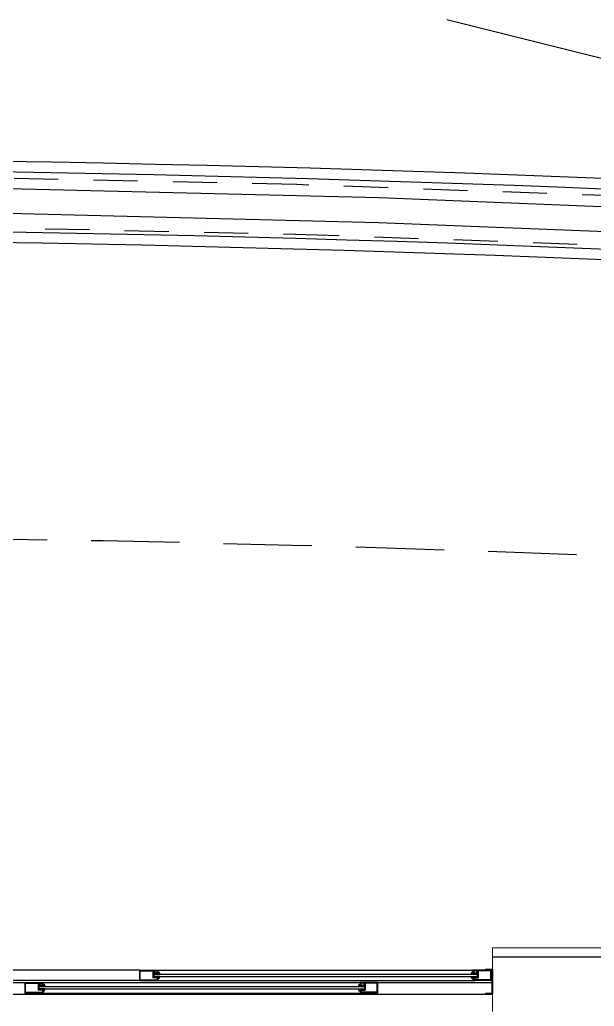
# Model space of a CAD drawing. Header units: millimetres. Extents: x 188.6 to 263.2, y 40.1 to 120.1.
# Drawn here: x 213.39 to 215.018, y 117.324 to 120.118 of the extents above; entities that cross this region are included whole.
import ezdxf

# ---------------------------------------------------------------- set-up
doc = ezdxf.new("R2010")
doc.units = ezdxf.units.MM
doc.linetypes.add('_XREF_APTOS 1003 E 1004$0$HIDDEN', pattern=[0.375, 0.25, -0.125])
doc.linetypes.add('HIDDEN2', pattern=[0.1875, 0.125, -0.0625])
for name, color, linetype in [('_XREF_APTOS 1003 E 1004$0$A-MC-ALVENARIA', 7, 'Continuous'), ('_XREF_APTOS 1003 E 1004$0$E-MC-ESQUADRIAS', 2, 'Continuous'), ('_XREF_APTOS 1003 E 1004$0$L-MC-LAYOUT MOLHADO', 4, 'Continuous'), ('_XREF_APTOS 1003 E 1004$0$P-MC-PROJEÇÃO', 1, '_XREF_APTOS 1003 E 1004$0$HIDDEN'), ('ARQ', 8, 'Continuous'), ('ESTR-VIGAS', 11, 'HIDDEN2'), ('ESTRUTURA', 7, 'Continuous')]:
    doc.layers.add(name, color=color, linetype=linetype)
doc.layers.add('_XREF_APTOS 1003 E 1004$0$R-MC-REBOCO', color=1, linetype='Continuous', lineweight=5)

# ---------------------------------------------------------------- blocks, each defined once
blk = doc.blocks.new('A$C1BFF5DEF')
at = {"layer": '_XREF_APTOS 1003 E 1004$0$A-MC-ALVENARIA', "color": 8}
blk.add_line((15.8404, 8.41), (16.3053, 8.41), dxfattribs=at)
at = {"layer": '_XREF_APTOS 1003 E 1004$0$E-MC-ESQUADRIAS', "color": 8}
for p, q in [((14.8404, 8.3725), (13.8424, 8.3725)), ((14.8404, 8.3725), (14.8924, 8.3725)), ((14.8404, 8.3725), (14.8404, 8.3425)), ((14.8424, 8.3725), (15.7901, 8.3725)), ((14.8424, 8.3705), (14.8784, 8.3705)), ((14.8424, 8.3445), (14.8424, 8.3705)), ((14.8784, 8.3705), (14.8784, 8.3505)), ((14.8804, 8.3725), (14.8804, 8.3625)), ((14.8924, 8.3625), (14.8804, 8.3625)), ((14.8804, 8.3625), (14.8804, 8.3525)), ((14.8804, 8.3605), (15.7971, 8.3605)), ((14.8804, 8.3545), (15.7971, 8.3545)), ((14.8924, 8.362), (14.8809, 8.362)), ((14.8974, 8.361), (14.8809, 8.361)), ((14.8974, 8.354), (14.8809, 8.354)), ((14.8824, 8.3705), (14.8824, 8.3645)), ((14.8824, 8.3705), (14.8904, 8.3705)), ((14.8904, 8.3645), (14.8824, 8.3645)), ((14.8904, 8.3705), (14.8904, 8.3645)), ((14.8924, 8.3725), (14.8924, 8.3625)), ((14.8929, 8.3625), (14.8929, 8.3675)), ((14.8974, 8.3625), (14.8974, 8.361)), ((14.8974, 8.3525), (14.8974, 8.354)), ((15.7801, 8.3625), (15.7801, 8.361)), ((15.7801, 8.361), (15.7966, 8.361)), ((15.7801, 8.3525), (15.7801, 8.354)), ((15.7801, 8.354), (15.7966, 8.354)), ((15.7846, 8.3625), (15.7846, 8.3675)), ((15.8371, 8.3725), (15.7851, 8.3725)), ((15.7851, 8.3725), (15.7851, 8.3625)), ((15.7851, 8.3625), (15.7971, 8.3625)), ((15.7851, 8.362), (15.7966, 8.362)), ((15.7871, 8.3705), (15.7871, 8.3645)), ((15.7951, 8.3705), (15.7871, 8.3705)), ((15.7871, 8.3645), (15.7951, 8.3645)), ((15.7951, 8.3705), (15.7951, 8.3645)), ((15.7971, 8.3725), (15.7971, 8.3625)), ((15.7971, 8.3625), (15.7971, 8.3525)), ((15.7991, 8.3705), (15.7991, 8.3505)), ((15.8351, 8.3705), (15.7991, 8.3705)), ((15.8204, 8.3755), (15.8204, 8.3735)), ((15.8204, 8.3755), (15.8404, 8.3755)), ((15.8384, 8.3735), (15.8204, 8.3735)), ((15.8351, 8.3445), (15.8351, 8.3705)), ((15.8371, 8.3725), (15.8371, 8.3425)), ((15.8384, 8.3735), (15.8384, 8.3065)), ((15.8404, 8.3755), (15.8404, 8.3045)), ((14.8404, 8.3425), (13.8424, 8.3425)), ((13.8424, 8.3375), (15.8384, 8.3375)), ((14.5155, 8.3375), (14.5675, 8.3375)), ((14.5155, 8.3375), (14.5155, 8.3075)), ((14.5175, 8.3355), (14.5535, 8.3355)), ((14.5175, 8.3095), (14.5175, 8.3355)), ((14.5535, 8.3355), (14.5535, 8.3155)), ((14.5555, 8.3375), (14.5555, 8.3275)), ((14.5675, 8.3275), (14.5555, 8.3275)), ((14.5555, 8.3275), (14.5555, 8.3175)), ((14.5555, 8.3255), (15.4775, 8.3255)), ((14.5675, 8.327), (14.556, 8.327)), ((14.5725, 8.326), (14.556, 8.326)), ((14.5575, 8.3355), (14.5575, 8.3295)), ((14.5575, 8.3355), (14.5655, 8.3355)), ((14.5655, 8.3295), (14.5575, 8.3295)), ((14.5655, 8.3355), (14.5655, 8.3295)), ((14.5675, 8.3375), (15.4655, 8.3375)), ((14.5675, 8.3375), (14.5675, 8.3275)), ((14.568, 8.3275), (14.568, 8.3325)), ((14.5725, 8.3275), (14.5725, 8.326)), ((14.8404, 8.3425), (15.7901, 8.3425)), ((14.8404, 8.3425), (14.8924, 8.3425)), ((14.8424, 8.3445), (14.8904, 8.3445)), ((14.8424, 8.3425), (14.8424, 8.3425)), ((14.8904, 8.3505), (14.8784, 8.3505)), ((14.8924, 8.3525), (14.8804, 8.3525)), ((14.8924, 8.353), (14.8809, 8.353)), ((14.8904, 8.3505), (14.8904, 8.3445)), ((14.8924, 8.3525), (14.8924, 8.3425)), ((14.8929, 8.3525), (14.8929, 8.3475)), ((15.4605, 8.3275), (15.4605, 8.326)), ((15.4605, 8.326), (15.477, 8.326)), ((15.465, 8.3275), (15.465, 8.3325)), ((15.5155, 8.3375), (15.4655, 8.3375)), ((15.4655, 8.3375), (15.4655, 8.3275)), ((15.4655, 8.3275), (15.4775, 8.3275)), ((15.4655, 8.327), (15.477, 8.327)), ((15.4755, 8.3355), (15.4675, 8.3355)), ((15.4675, 8.3355), (15.4675, 8.3295)), ((15.4675, 8.3295), (15.4755, 8.3295)), ((15.4755, 8.3355), (15.4755, 8.3295)), ((15.4775, 8.3375), (15.4775, 8.3275)), ((15.4775, 8.3275), (15.4775, 8.3175)), ((15.5135, 8.3355), (15.4795, 8.3355)), ((15.4795, 8.3355), (15.4795, 8.3155)), ((15.5135, 8.3265), (15.5135, 8.3355)), ((15.5135, 8.3095), (15.5135, 8.3265)), ((15.5135, 8.3265), (15.5135, 8.3265)), ((15.5155, 8.3245), (15.5155, 8.3375)), ((15.7846, 8.3525), (15.7846, 8.3475)), ((15.7851, 8.353), (15.7966, 8.353)), ((15.7851, 8.3525), (15.7971, 8.3525)), ((15.7851, 8.3525), (15.7851, 8.3425)), ((15.8371, 8.3425), (15.7851, 8.3425)), ((15.7871, 8.3505), (15.7871, 8.3445)), ((15.7871, 8.3505), (15.7991, 8.3505)), ((15.8351, 8.3445), (15.7871, 8.3445)), ((15.8351, 8.3425), (15.8351, 8.3425)), ((13.8244, 8.3045), (15.8204, 8.3045)), ((14.5155, 8.3075), (14.5675, 8.3075)), ((14.5175, 8.3095), (14.5655, 8.3095)), ((14.5175, 8.3075), (14.5175, 8.3075)), ((14.5655, 8.3155), (14.5535, 8.3155)), ((14.5555, 8.3195), (15.4775, 8.3195)), ((14.5675, 8.3175), (14.5555, 8.3175)), ((14.5725, 8.319), (14.556, 8.319)), ((14.5675, 8.318), (14.556, 8.318)), ((14.5655, 8.3155), (14.5655, 8.3095)), ((14.5675, 8.3175), (14.5675, 8.3075)), ((14.5675, 8.3075), (15.4655, 8.3075)), ((14.568, 8.3175), (14.568, 8.3125)), ((14.5725, 8.3175), (14.5725, 8.319)), ((15.4605, 8.319), (15.477, 8.319)), ((15.4605, 8.3175), (15.4605, 8.319)), ((15.465, 8.3175), (15.465, 8.3125)), ((15.4655, 8.318), (15.477, 8.318)), ((15.4655, 8.3175), (15.4655, 8.3075)), ((15.4655, 8.3175), (15.4775, 8.3175)), ((15.5155, 8.3075), (15.4655, 8.3075)), ((15.4675, 8.3155), (15.4795, 8.3155)), ((15.4675, 8.3155), (15.4675, 8.3095)), ((15.5135, 8.3095), (15.4675, 8.3095)), ((15.5155, 8.3095), (15.5155, 8.3245)), ((15.5155, 8.3245), (15.5155, 8.3245)), ((15.5155, 8.3075), (15.5155, 8.3095)), ((15.5155, 8.3095), (15.5155, 8.3095)), ((15.8204, 8.3045), (15.8204, 8.3065)), ((15.8382, 8.3065), (15.8204, 8.3065)), ((15.8204, 8.3045), (15.8402, 8.3045))]:
    blk.add_line(p, q, dxfattribs=at)
for centre, radius, start, end in [((14.8809, 8.3615), 0.0005, 90, 270), ((14.8809, 8.3535), 0.0005, 90, 270), ((14.8924, 8.3625), 0.0005, 270, 0), ((14.8924, 8.3625), 0.005, 0, 84.2608), ((15.7851, 8.3625), 0.005, 95.7392, 180), ((15.7851, 8.3625), 0.0005, 180, 270), ((15.7966, 8.3615), 0.0005, 270, 90), ((15.7966, 8.3535), 0.0005, 270, 90), ((14.556, 8.3265), 0.0005, 90, 270), ((14.5675, 8.3275), 0.0005, 270, 0), ((14.5675, 8.3275), 0.005, 0, 84.2608), ((14.8924, 8.3525), 0.0005, 0, 90), ((14.8924, 8.3525), 0.005, 275.7392, 0), ((15.4655, 8.3275), 0.005, 95.7392, 180), ((15.4655, 8.3275), 0.0005, 180, 270), ((15.477, 8.3265), 0.0005, 270, 90), ((15.7851, 8.3525), 0.005, 180, 264.2608), ((15.7851, 8.3525), 0.0005, 90, 180), ((14.556, 8.3185), 0.0005, 90, 270), ((14.5675, 8.3175), 0.0005, 0, 90), ((14.5675, 8.3175), 0.005, 275.7392, 0), ((15.4655, 8.3175), 0.005, 180, 264.2608), ((15.4655, 8.3175), 0.0005, 90, 180), ((15.477, 8.3185), 0.0005, 270, 90)]:
    blk.add_arc(centre, radius, start, end, dxfattribs=at)
at = {"layer": '_XREF_APTOS 1003 E 1004$0$L-MC-LAYOUT MOLHADO', "color": 8, "flags": 128}
for points in [[(22.6732, 9.9355), (21.7966, 10.0544), (20.7541, 10.1802), (19.7098, 10.2893), (18.6639, 10.3818), (17.6166, 10.4575), (16.5683, 10.5166), (15.5191, 10.5589), (14.4695, 10.5845), (13.4195, 10.5933), (12.3695, 10.5854), (11.3198, 10.5608), (10.2706, 10.5194), (9.2222, 10.4613), (8.1749, 10.3864), (7.1289, 10.2949), (6.0845, 10.1867), (5.042, 10.0618), (4.1652, 9.9437)], [(22.6032, 9.8744), (21.7877, 9.985), (20.7463, 10.1106), (19.7031, 10.2196), (18.6583, 10.312), (17.6121, 10.3877), (16.5649, 10.4467), (15.5169, 10.4889), (14.4683, 10.5145), (13.4195, 10.5233), (12.3706, 10.5154), (11.322, 10.4908), (10.274, 10.4495), (9.2267, 10.3914), (8.1805, 10.3166), (7.1356, 10.2252), (6.0923, 10.1171), (5.0508, 9.9924), (4.2352, 9.8825)]]:
    blk.add_lwpolyline(points, dxfattribs=at)
at = {"layer": '_XREF_APTOS 1003 E 1004$0$L-MC-LAYOUT MOLHADO', "color": 8}
for radius, start in [(66.2129, 81.889498), (66.1829, 81.912042), (66.0129, 82.040085), (65.9829, 82.062732)]:
    blk.add_arc((13.4188, -55.5425), radius, start, 89.998714, dxfattribs=at)
at = {"layer": '_XREF_APTOS 1003 E 1004$0$P-MC-PROJEÇÃO', "color": 8}
blk.add_arc((13.4556, -56.8893), 66.4892, 86.123817, 89.819671, dxfattribs=at)
at = {"layer": '_XREF_APTOS 1003 E 1004$0$R-MC-REBOCO', "color": 8}
for q in [(16.2803, 8.435), (15.8404, 8.255)]:
    blk.add_line((15.8404, 8.435), q, dxfattribs=at)
at = {"layer": 'ARQ', "color": 8}
blk.add_lwpolyline([(19.7107, 11.0637), (17.7107, 10.5637), (15.7107, 11.0637)], dxfattribs=at)
blk = doc.blocks.new('COBERTURA_29-09-2016')
at = {"layer": 'ESTR-VIGAS'}
for points in [[(7.4937, 12.0234), (6.5601, 12.0432)], [(7.4947, 12.0233), (7.4937, 12.0234)], [(8.4278, 11.9903), (7.4947, 12.0233)], [(6.5572, 11.9032), (7.4907, 11.8834)], [(7.4897, 11.8834), (8.4229, 11.8504)], [(7.4897, 11.8834), (7.4907, 11.8834)]]:
    blk.add_lwpolyline(points, dxfattribs=at)

msp = doc.modelspace()

# ---------------------------------------------------------------- block references
at = {"layer": 'ARQ'}
msp.add_blockref('A$C1BFF5DEF', (198.8891, 109.0543), dxfattribs=at)

# ---------------------------------------------------------------- next in the draw order: block references
at = {"layer": 'ESTRUTURA'}
msp.add_blockref('COBERTURA_29-09-2016', (206.6802, 107.6277), dxfattribs=at)

doc.saveas('drawing.dxf')
